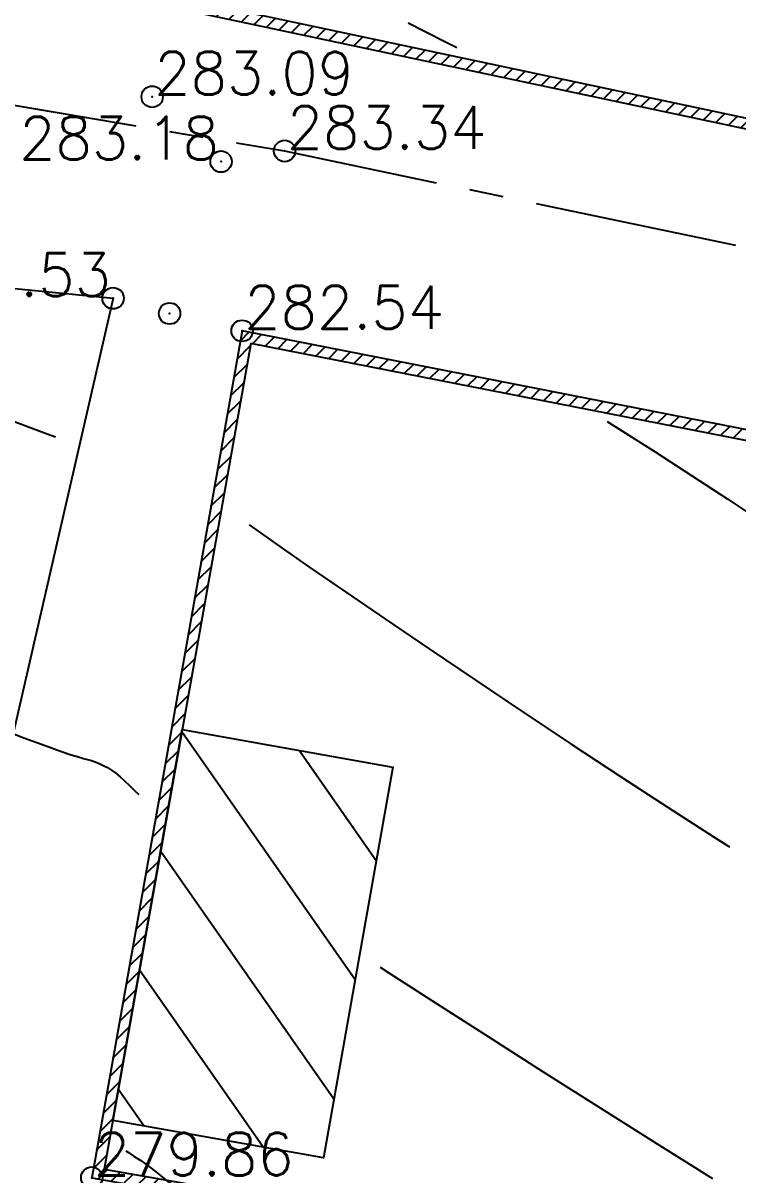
# Model space of a CAD drawing. Header units: millimetres. Extents: x 524954 to 526204, y 9523489 to 9524010.
# Drawn here: x 525828.38 to 525845.08, y 9523722.65 to 9523749.57 of the extents above; entities that cross this region are included whole.
import ezdxf
from ezdxf.enums import TextEntityAlignment as Align

# ---------------------------------------------------------------- set-up
doc = ezdxf.new("R2010")
doc.units = ezdxf.units.MM
doc.header["$PDMODE"] = 32
doc.header["$PDSIZE"] = 0.5
doc.linetypes.add('AXES2', pattern=[28.575, 19.05, -3.175, 3.175, -3.175])
for name, color, linetype in [('Axe_Piste', 3, 'AXES2'), ('Bati', 6, 'Continuous'), ('Bati_H', 1, 'Continuous'), ('Cloture', 7, 'Continuous'), ('CN_01_00', 3, 'Continuous'), ('CN_02_00', 4, 'Continuous'), ('CN_10_00', 1, 'Continuous'), ('Murs', 1, 'Continuous'), ('TopoAlt', 3, 'Continuous'), ('TOPOJIS', 7, 'Continuous')]:
    doc.layers.add(name, color=color, linetype=linetype)
doc.styles.add('Simplex 1.0', font='Simplex.shx', dxfattribs={"width": 0.99, "height": 1})
doc.linetypes.add('LIMITE1', pattern='A,6.35,-2.54,[133,ltypeshp.shx,S=2.54,R=0,X=-2.54,Y=0],-2.54,25.4', length=36.83)
pattern_1 = [(45, (0, 0), (-0.1767766952966, 0.1767766952966), [])]

# ---------------------------------------------------------------- blocks, each defined once
blk = doc.blocks.new('TCPOINT M')
at = {"color": 0}
blk.add_point((0, 0), dxfattribs=at)
at = {"layer": 'TopoAlt', "style": 'Simplex 1.0', "width": 0.99}
blk.add_attdef('ALT', (0.15, 0.15), '', height=1, dxfattribs=at)

msp = doc.modelspace()

# ---------------------------------------------------------------- hatches: boundary and pattern name
at = {"layer": 'Bati_H'}
h = msp.add_hatch(dxfattribs=at)
h.set_pattern_fill('_U', color=256, scale=2, angle=124.9327, style=0, pattern_type=0)
h.set_pattern_definition([(124.93271597, (0, 0), (-1.6396500922, -1.145228176), [])])
h.paths.add_polyline_path([(525830.473, 9523723.923), (525832.094, 9523733.054), (525837.019, 9523732.179), (525835.398, 9523723.048)])
at = {"layer": 'Murs'}
h = msp.add_hatch(dxfattribs=at)
h.set_pattern_fill('_U', color=256, scale=0.25, angle=45, style=0, pattern_type=0)
h.set_pattern_definition(pattern_1)
h.paths.add_polyline_path([(525874.373, 9523763.858), (525868.238, 9523742.215), (525828.739, 9523750.601), (525831.154, 9523766.338), (525831.401, 9523766.3), (525829.022, 9523750.796), (525868.061, 9523742.508), (525874.132, 9523763.926)])
h = msp.add_hatch(dxfattribs=at)
h.set_pattern_fill('_U', color=256, scale=0.25, angle=45, style=0, pattern_type=0)
h.set_pattern_definition(pattern_1)
h.paths.add_polyline_path([(525833.495, 9523742.374), (525829.981, 9523722.584), (525849.886, 9523719.086), (525852.284, 9523738.689), (525852.284, 9523738.689)])
h.paths.add_polyline_path([(525833.696, 9523742.079), (525830.271, 9523722.786), (525849.67, 9523719.377), (525852.007, 9523738.488)], flags=0)

# ---------------------------------------------------------------- linework, layer by layer
at = {"layer": 'Axe_Piste', "ltscale": 0.25, "flags": 128}
msp.add_lwpolyline([(525748.441, 9523757.841), (525768.094, 9523754.579), (525783.07, 9523752.733), (525789.498, 9523752.619), (525809.979, 9523750.73), (525834.488, 9523746.577), (525867.128, 9523739.752)], dxfattribs=at)
at = {"layer": 'Bati', "flags": 128}
msp.add_lwpolyline([(525830.473, 9523723.923), (525832.094, 9523733.054), (525837.019, 9523732.179), (525835.398, 9523723.048)], close=True, dxfattribs=at)
at = {"layer": 'Cloture', "flags": 128}
for points in [[(525874.373, 9523763.858), (525868.238, 9523742.215), (525828.739, 9523750.601), (525831.154, 9523766.338)], [(525874.132, 9523763.926), (525868.061, 9523742.508), (525829.022, 9523750.796), (525831.401, 9523766.3)]]:
    msp.add_lwpolyline(points, dxfattribs=at)
at = {"layer": 'Cloture', "linetype": 'LIMITE1', "ltscale": 0.1, "flags": 128}
for points in [[(525808.529, 9523745.296), (525830.481, 9523743.136)], [(525830.481, 9523743.136), (525825.293, 9523720.582)]]:
    msp.add_lwpolyline(points, dxfattribs=at)
at = {"layer": 'Cloture', "flags": 128}
for points in [[(525833.495, 9523742.374), (525829.981, 9523722.584), (525849.886, 9523719.086), (525852.284, 9523738.689), (525852.284, 9523738.689)], [(525833.696, 9523742.079), (525830.271, 9523722.786), (525849.67, 9523719.377), (525852.007, 9523738.488)]]:
    msp.add_lwpolyline(points, close=True, dxfattribs=at)
at = {"layer": 'CN_01_00', "flags": 128}
for points, elevation in [([(525842.02, 9523740.253), (525842.231, 9523740.123), (525843.121, 9523739.558), (525843.995, 9523738.994), (525844.845, 9523738.438), (525845.662, 9523737.897), (525846.44, 9523737.379), (525846.655, 9523737.235)], 283), ([(525827.734, 9523733.116), (525828.394, 9523732.865), (525828.89, 9523732.68), (525829.25, 9523732.552), (525829.502, 9523732.468), (525829.673, 9523732.415), (525829.79, 9523732.383), (525829.882, 9523732.358), (525829.972, 9523732.332), (525830.063, 9523732.3), (525830.156, 9523732.263), (525830.251, 9523732.218), (525830.348, 9523732.166), (525830.446, 9523732.105), (525830.545, 9523732.035), (525830.645, 9523731.953), (525830.748, 9523731.859), (525830.861, 9523731.75), (525830.991, 9523731.622), (525831.079, 9523731.538)], 281), ([(525836.72, 9523727.504), (525836.943, 9523727.358), (525838.033, 9523726.654), (525839.24, 9523725.881), (525840.53, 9523725.06), (525841.861, 9523724.216), (525843.194, 9523723.375), (525844.487, 9523722.562)], 281)]:
    msp.add_lwpolyline(points, dxfattribs=dict(at, elevation=elevation))
at = {"layer": 'CN_02_00', "flags": 128}
for points, elevation in [([(525837.371, 9523749.569), (525838.218, 9523749.147), (525838.511, 9523748.996)], 284), ([(525817.996, 9523744.305), (525818.963, 9523743.917), (525820.113, 9523743.454), (525821.334, 9523742.963), (525822.591, 9523742.457), (525823.849, 9523741.953), (525825.073, 9523741.465), (525826.229, 9523741.008), (525827.281, 9523740.596), (525828.194, 9523740.244), (525828.943, 9523739.964), (525829.137, 9523739.894)], 282), ([(525833.659, 9523737.839), (525833.813, 9523737.729), (525834.374, 9523737.335), (525835.077, 9523736.847), (525835.907, 9523736.275), (525836.843, 9523735.636), (525837.862, 9523734.944), (525838.942, 9523734.215), (525840.063, 9523733.464), (525841.201, 9523732.707), (525842.336, 9523731.958), (525843.448, 9523731.232), (525844.527, 9523730.539), (525844.882, 9523730.316)], 282)]:
    msp.add_lwpolyline(points, dxfattribs=dict(at, elevation=elevation))
at = {"layer": 'CN_10_00', "elevation": 280, "flags": 128}
msp.add_lwpolyline([(525830.778, 9523723.209), (525830.838, 9523723.169), (525830.973, 9523723.081), (525831.125, 9523722.983), (525831.302, 9523722.86), (525831.513, 9523722.699), (525831.767, 9523722.485), (525832.073, 9523722.203), (525832.441, 9523721.839), (525832.88, 9523721.379), (525833.399, 9523720.807), (525834.003, 9523720.116), (525834.688, 9523719.329), (525835.445, 9523718.472), (525836.263, 9523717.575), (525837.136, 9523716.667), (525838.052, 9523715.777), (525839.004, 9523714.932), (525839.023, 9523714.917)], dxfattribs=at)

# ---------------------------------------------------------------- block references
at = {"layer": 'TOPOJIS'}
ref = msp.add_blockref('TCPOINT M', (525831.393, 9523747.845, 283.09), dxfattribs=at)
ref.add_attrib('ALT', '283.09', (525831.443, 9523747.895, 283.09), dxfattribs={"layer": 'TopoAlt', "height": 1, "style": 'Simplex 1.0', "width": 0.99})
ref = msp.add_blockref('TCPOINT M', (525834.488, 9523746.577, 283.34), dxfattribs=at)
ref.add_attrib('ALT', '283.34', (525834.538, 9523746.627, 283.34), dxfattribs={"layer": 'TopoAlt', "height": 1, "style": 'Simplex 1.0', "width": 0.99})
ref = msp.add_blockref('TCPOINT M', (525833.003, 9523746.328, 283.18), dxfattribs=at)
ref.add_attrib('ALT', '283.18', dxfattribs={"layer": 'TopoAlt', "height": 1, "style": 'Simplex 1.0', "width": 0.99}).set_placement((525832.953, 9523746.378, 283.18), align=Align.RIGHT)
ref = msp.add_blockref('TCPOINT M', (525830.481, 9523743.136, 282.53), dxfattribs=at)
ref.add_attrib('ALT', '282.53', dxfattribs={"layer": 'TopoAlt', "height": 1, "style": 'Simplex 1.0', "width": 0.99}).set_placement((525830.431, 9523743.186, 282.53), align=Align.RIGHT)
ref = msp.add_blockref('TCPOINT M', (525833.495, 9523742.374, 282.54), dxfattribs=at)
ref.add_attrib('ALT', '282.54', (525833.545, 9523742.424, 282.54), dxfattribs={"layer": 'TopoAlt', "height": 1, "style": 'Simplex 1.0', "width": 0.99})
msp.add_blockref('TCPOINT M', (525831.799, 9523742.779, 282.5), dxfattribs=at)
ref = msp.add_blockref('TCPOINT M', (525829.981, 9523722.584, 279.86), dxfattribs=at)
ref.add_attrib('ALT', '279.86', (525830.031, 9523722.634, 279.86), dxfattribs={"layer": 'TopoAlt', "height": 1, "style": 'Simplex 1.0', "width": 0.99})

doc.saveas('drawing.dxf')
